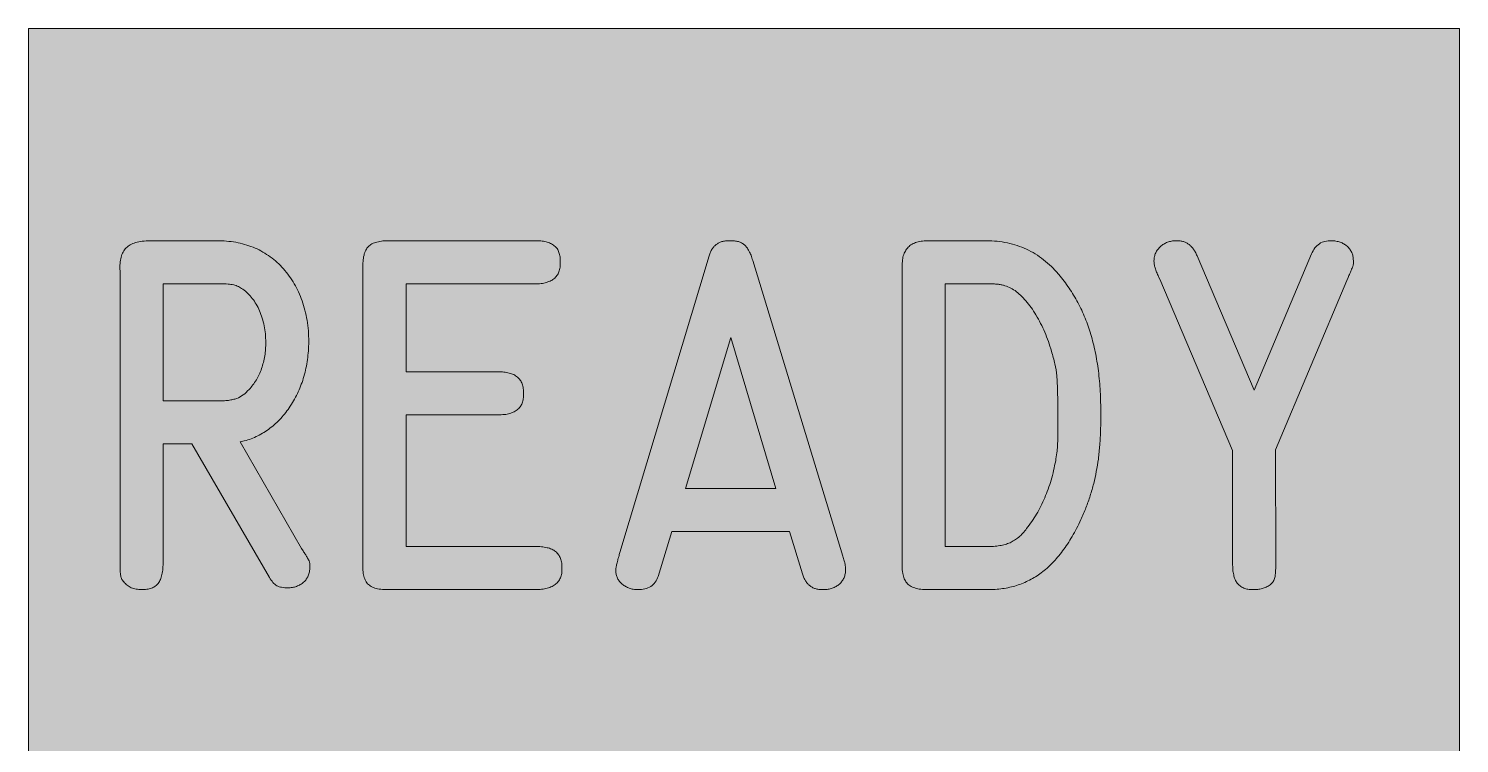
# Model space of a CAD drawing. Header units: inches. Extents: x 99 to 111.6, y 142.4 to 155.
# Drawn here: x 99.02 to 111.59, y 148.7 to 154.98 of the extents above; entities that cross this region are included whole.
import ezdxf

# ---------------------------------------------------------------- set-up
doc = ezdxf.new("R2010")
doc.units = ezdxf.units.IN
doc.header["$MEASUREMENT"] = 0

# ---------------------------------------------------------------- blocks, each defined once
blk = doc.blocks.new('block 2')
at = {"true_color": 0xffffff}
h = blk.add_hatch(color=7, dxfattribs=at)
h.dxf.hatch_style = 2
h.paths.add_polyline_path([(111.591, 142.409), (111.591, 154.982), (99.018, 154.982), (99.018, 142.409)])
at = {"color": 7, "lineweight": 5, "true_color": 0xffffff}
blk.add_lwpolyline([(111.591, 142.409), (111.591, 154.982), (99.018, 154.982), (99.018, 142.409), (111.591, 142.409)], dxfattribs=at)
blk = doc.blocks.new('block 5')
at = {"color": 7, "lineweight": 5, "true_color": 0xffffff}
blk.add_open_spline([(109.598, 150.263), (109.598, 150.263), (109.598, 151.273), (109.598, 151.273), (109.598, 151.273), (108.957, 152.78), (108.957, 152.78), (108.957, 152.78), (108.948, 152.799), (108.948, 152.799), (108.942, 152.813), (108.936, 152.827), (108.93, 152.84), (108.925, 152.853), (108.92, 152.865), (108.917, 152.878), (108.913, 152.889), (108.911, 152.899), (108.909, 152.911), (108.908, 152.92), (108.907, 152.93), (108.907, 152.939), (108.908, 152.952), (108.909, 152.964), (108.911, 152.977), (108.914, 152.988), (108.917, 152.999), (108.922, 153.01), (108.927, 153.021), (108.933, 153.031), (108.94, 153.04), (108.947, 153.049), (108.955, 153.058), (108.964, 153.066), (108.973, 153.074), (108.983, 153.081), (108.993, 153.087), (109.004, 153.094), (109.014, 153.099), (109.025, 153.103), (109.037, 153.108), (109.049, 153.111), (109.061, 153.113), (109.074, 153.115), (109.088, 153.116), (109.101, 153.117), (109.111, 153.117), (109.121, 153.117), (109.131, 153.116), (109.141, 153.115), (109.15, 153.113), (109.159, 153.111), (109.169, 153.108), (109.178, 153.105), (109.186, 153.101), (109.195, 153.097), (109.203, 153.092), (109.21, 153.087), (109.218, 153.081), (109.225, 153.075), (109.232, 153.069), (109.239, 153.062), (109.246, 153.053), (109.252, 153.045), (109.258, 153.036), (109.264, 153.027), (109.27, 153.018), (109.275, 153.007), (109.28, 152.996), (109.285, 152.985), (109.285, 152.985), (109.787, 151.803), (109.787, 151.803), (109.787, 151.803), (110.29, 153), (110.29, 153), (110.299, 153.018), (110.309, 153.037), (110.321, 153.053), (110.332, 153.067), (110.345, 153.08), (110.36, 153.09), (110.375, 153.1), (110.392, 153.107), (110.409, 153.111), (110.427, 153.116), (110.447, 153.116), (110.466, 153.117), (110.479, 153.116), (110.493, 153.115), (110.506, 153.113), (110.519, 153.111), (110.531, 153.108), (110.542, 153.104), (110.554, 153.1), (110.565, 153.095), (110.575, 153.089), (110.585, 153.083), (110.595, 153.076), (110.604, 153.069), (110.612, 153.061), (110.62, 153.052), (110.627, 153.043), (110.634, 153.034), (110.64, 153.024), (110.645, 153.014), (110.649, 153.003), (110.653, 152.992), (110.655, 152.981), (110.658, 152.968), (110.658, 152.956), (110.659, 152.944), (110.659, 152.934), (110.66, 152.925), (110.659, 152.915), (110.658, 152.907), (110.656, 152.899), (110.653, 152.89), (110.652, 152.886), (110.65, 152.881), (110.648, 152.876), (110.645, 152.869), (110.642, 152.862), (110.639, 152.855), (110.635, 152.846), (110.632, 152.837), (110.628, 152.828), (110.623, 152.817), (110.618, 152.806), (110.613, 152.794), (110.613, 152.794), (110.603, 152.767), (110.603, 152.767), (110.603, 152.767), (109.976, 151.277), (109.976, 151.277), (109.976, 151.277), (109.977, 150.282), (109.977, 150.282), (109.977, 150.268), (109.977, 150.254), (109.977, 150.241), (109.976, 150.229), (109.976, 150.217), (109.975, 150.205), (109.974, 150.196), (109.973, 150.186), (109.972, 150.177), (109.971, 150.169), (109.97, 150.161), (109.968, 150.154), (109.965, 150.142), (109.962, 150.13), (109.955, 150.12), (109.95, 150.111), (109.943, 150.104), (109.935, 150.096), (109.924, 150.088), (109.914, 150.081), (109.902, 150.075), (109.891, 150.069), (109.879, 150.064), (109.867, 150.06), (109.854, 150.056), (109.841, 150.052), (109.828, 150.051), (109.815, 150.049), (109.801, 150.048), (109.787, 150.048), (109.772, 150.048), (109.757, 150.048), (109.743, 150.05), (109.729, 150.052), (109.716, 150.055), (109.704, 150.059), (109.692, 150.063), (109.681, 150.069), (109.671, 150.076), (109.661, 150.083), (109.652, 150.09), (109.644, 150.099), (109.636, 150.108), (109.629, 150.118), (109.624, 150.129), (109.618, 150.141), (109.613, 150.154), (109.61, 150.167), (109.606, 150.182), (109.603, 150.197), (109.601, 150.212), (109.599, 150.229), (109.599, 150.246), (109.598, 150.263)], degree=3, knots=[0, 0, 0, 0, 1, 1, 1, 2, 2, 2, 3, 3, 3, 4, 4, 4, 5, 5, 5, 6, 6, 6, 7, 7, 7, 8, 8, 8, 9, 9, 9, 10, 10, 10, 11, 11, 11, 12, 12, 12, 13, 13, 13, 14, 14, 14, 15, 15, 15, 16, 16, 16, 17, 17, 17, 18, 18, 18, 19, 19, 19, 20, 20, 20, 21, 21, 21, 22, 22, 22, 23, 23, 23, 24, 24, 24, 25, 25, 25, 26, 26, 26, 27, 27, 27, 28, 28, 28, 29, 29, 29, 30, 30, 30, 31, 31, 31, 32, 32, 32, 33, 33, 33, 34, 34, 34, 35, 35, 35, 36, 36, 36, 37, 37, 37, 38, 38, 38, 39, 39, 39, 40, 40, 40, 41, 41, 41, 42, 42, 42, 43, 43, 43, 44, 44, 44, 45, 45, 45, 46, 46, 46, 47, 47, 47, 48, 48, 48, 49, 49, 49, 50, 50, 50, 51, 51, 51, 52, 52, 52, 53, 53, 53, 54, 54, 54, 55, 55, 55, 56, 56, 56, 57, 57, 57, 58, 58, 58, 59, 59, 59, 60, 60, 60, 61, 61, 61, 62, 62, 62, 63, 63, 63, 64, 64, 64, 64], dxfattribs=at)
blk = doc.blocks.new('block 6')
at = {"color": 7, "lineweight": 5, "true_color": 0xffffff}
blk.add_open_spline([(105.381, 152.943), (105.381, 152.943), (106.174, 150.342), (106.174, 150.342), (106.178, 150.329), (106.182, 150.315), (106.185, 150.301), (106.188, 150.292), (106.191, 150.282), (106.193, 150.273), (106.194, 150.265), (106.195, 150.257), (106.196, 150.249), (106.197, 150.24), (106.197, 150.232), (106.197, 150.224), (106.197, 150.211), (106.196, 150.198), (106.193, 150.186), (106.191, 150.175), (106.188, 150.163), (106.183, 150.153), (106.178, 150.142), (106.172, 150.132), (106.165, 150.123), (106.159, 150.113), (106.151, 150.105), (106.142, 150.097), (106.133, 150.089), (106.124, 150.082), (106.113, 150.076), (106.103, 150.07), (106.092, 150.065), (106.08, 150.061), (106.068, 150.056), (106.056, 150.053), (106.044, 150.051), (106.031, 150.049), (106.017, 150.048), (106.003, 150.048), (105.992, 150.048), (105.98, 150.048), (105.969, 150.049), (105.958, 150.05), (105.948, 150.052), (105.938, 150.055), (105.928, 150.057), (105.919, 150.061), (105.91, 150.065), (105.901, 150.07), (105.893, 150.075), (105.885, 150.081), (105.878, 150.086), (105.87, 150.093), (105.864, 150.1), (105.857, 150.108), (105.851, 150.116), (105.846, 150.125), (105.84, 150.134), (105.835, 150.143), (105.831, 150.153), (105.826, 150.164), (105.822, 150.176), (105.819, 150.187), (105.819, 150.187), (105.703, 150.56), (105.703, 150.56), (105.703, 150.56), (104.671, 150.56), (104.671, 150.56), (104.671, 150.56), (104.551, 150.165), (104.551, 150.165), (104.543, 150.146), (104.536, 150.128), (104.524, 150.113), (104.514, 150.098), (104.5, 150.086), (104.485, 150.076), (104.469, 150.066), (104.452, 150.059), (104.434, 150.055), (104.414, 150.05), (104.392, 150.049), (104.371, 150.048), (104.358, 150.049), (104.345, 150.05), (104.331, 150.052), (104.319, 150.054), (104.308, 150.057), (104.296, 150.061), (104.285, 150.065), (104.274, 150.07), (104.263, 150.076), (104.253, 150.082), (104.244, 150.088), (104.235, 150.096), (104.226, 150.103), (104.217, 150.111), (104.21, 150.121), (104.203, 150.129), (104.198, 150.139), (104.193, 150.149), (104.188, 150.159), (104.184, 150.169), (104.181, 150.18), (104.179, 150.191), (104.178, 150.203), (104.177, 150.215), (104.178, 150.222), (104.178, 150.23), (104.179, 150.237), (104.18, 150.247), (104.182, 150.256), (104.184, 150.265), (104.186, 150.271), (104.187, 150.277), (104.189, 150.283), (104.191, 150.291), (104.193, 150.299), (104.195, 150.307), (104.197, 150.318), (104.2, 150.328), (104.203, 150.338), (104.207, 150.35), (104.21, 150.362), (104.214, 150.374), (104.214, 150.374), (104.999, 152.985), (104.999, 152.985), (105.002, 152.996), (105.005, 153.007), (105.01, 153.017), (105.014, 153.027), (105.019, 153.036), (105.025, 153.045), (105.031, 153.053), (105.037, 153.061), (105.043, 153.068), (105.05, 153.075), (105.057, 153.081), (105.065, 153.087), (105.072, 153.092), (105.081, 153.097), (105.089, 153.101), (105.098, 153.105), (105.108, 153.108), (105.117, 153.111), (105.127, 153.113), (105.138, 153.115), (105.148, 153.116), (105.16, 153.117), (105.171, 153.117), (105.183, 153.117), (105.195, 153.117), (105.208, 153.117), (105.221, 153.115), (105.232, 153.114), (105.244, 153.112), (105.255, 153.109), (105.265, 153.106), (105.274, 153.102), (105.283, 153.097), (105.292, 153.092), (105.3, 153.086), (105.308, 153.08), (105.315, 153.073), (105.323, 153.066), (105.329, 153.057), (105.336, 153.048), (105.342, 153.037), (105.348, 153.027), (105.354, 153.014), (105.36, 153.002), (105.366, 152.989), (105.372, 152.974), (105.376, 152.958), (105.381, 152.943)], degree=3, knots=[0, 0, 0, 0, 1, 1, 1, 2, 2, 2, 3, 3, 3, 4, 4, 4, 5, 5, 5, 6, 6, 6, 7, 7, 7, 8, 8, 8, 9, 9, 9, 10, 10, 10, 11, 11, 11, 12, 12, 12, 13, 13, 13, 14, 14, 14, 15, 15, 15, 16, 16, 16, 17, 17, 17, 18, 18, 18, 19, 19, 19, 20, 20, 20, 21, 21, 21, 22, 22, 22, 23, 23, 23, 24, 24, 24, 25, 25, 25, 26, 26, 26, 27, 27, 27, 28, 28, 28, 29, 29, 29, 30, 30, 30, 31, 31, 31, 32, 32, 32, 33, 33, 33, 34, 34, 34, 35, 35, 35, 36, 36, 36, 37, 37, 37, 38, 38, 38, 39, 39, 39, 40, 40, 40, 41, 41, 41, 42, 42, 42, 43, 43, 43, 44, 44, 44, 45, 45, 45, 46, 46, 46, 47, 47, 47, 48, 48, 48, 49, 49, 49, 50, 50, 50, 51, 51, 51, 52, 52, 52, 53, 53, 53, 54, 54, 54, 55, 55, 55, 56, 56, 56, 57, 57, 57, 58, 58, 58, 59, 59, 59, 59], dxfattribs=at)
blk = doc.blocks.new('block 7')
at = {"color": 7, "lineweight": 5, "true_color": 0xffffff}
blk.add_open_spline([(99.853, 150.116), (99.846, 150.126), (99.839, 150.135), (99.834, 150.146), (99.83, 150.156), (99.827, 150.168), (99.825, 150.179), (99.824, 150.186), (99.824, 150.194), (99.823, 150.201), (99.822, 150.211), (99.822, 150.221), (99.822, 150.231), (99.821, 150.243), (99.821, 150.256), (99.821, 150.269), (99.821, 150.284), (99.821, 150.3), (99.821, 150.315), (99.821, 150.315), (99.821, 152.851), (99.821, 152.851), (99.82, 152.873), (99.819, 152.895), (99.821, 152.917), (99.822, 152.935), (99.826, 152.954), (99.83, 152.972), (99.835, 152.988), (99.84, 153.003), (99.848, 153.017), (99.855, 153.03), (99.864, 153.043), (99.874, 153.053), (99.885, 153.064), (99.897, 153.073), (99.91, 153.081), (99.925, 153.089), (99.941, 153.095), (99.958, 153.1), (99.977, 153.106), (99.996, 153.11), (100.015, 153.112), (100.038, 153.115), (100.061, 153.116), (100.084, 153.117), (100.084, 153.117), (100.692, 153.117), (100.692, 153.117), (100.721, 153.115), (100.749, 153.114), (100.777, 153.111), (100.804, 153.109), (100.832, 153.104), (100.858, 153.099), (100.884, 153.093), (100.91, 153.087), (100.935, 153.079), (100.96, 153.072), (100.984, 153.062), (101.008, 153.052), (101.031, 153.042), (101.054, 153.03), (101.077, 153.017), (101.099, 153.004), (101.12, 152.99), (101.141, 152.975), (101.162, 152.96), (101.182, 152.943), (101.201, 152.926), (101.221, 152.908), (101.24, 152.889), (101.257, 152.869), (101.275, 152.849), (101.292, 152.828), (101.308, 152.806), (101.324, 152.785), (101.338, 152.762), (101.352, 152.738), (101.366, 152.715), (101.379, 152.691), (101.39, 152.666), (101.402, 152.64), (101.412, 152.614), (101.421, 152.588), (101.43, 152.56), (101.439, 152.533), (101.446, 152.505), (101.453, 152.476), (101.459, 152.447), (101.464, 152.418), (101.469, 152.387), (101.473, 152.356), (101.476, 152.325), (101.478, 152.293), (101.479, 152.261), (101.48, 152.228), (101.479, 152.201), (101.478, 152.175), (101.476, 152.148), (101.474, 152.122), (101.472, 152.096), (101.468, 152.071), (101.465, 152.046), (101.46, 152.021), (101.455, 151.996), (101.45, 151.972), (101.444, 151.948), (101.437, 151.924), (101.43, 151.9), (101.423, 151.877), (101.414, 151.854), (101.406, 151.832), (101.397, 151.81), (101.387, 151.788), (101.377, 151.767), (101.366, 151.745), (101.354, 151.724), (101.343, 151.704), (101.33, 151.683), (101.317, 151.663), (101.305, 151.643), (101.291, 151.624), (101.277, 151.606), (101.263, 151.588), (101.249, 151.571), (101.233, 151.554), (101.218, 151.538), (101.203, 151.522), (101.187, 151.508), (101.171, 151.493), (101.154, 151.48), (101.137, 151.467), (101.121, 151.454), (101.104, 151.442), (101.086, 151.431), (101.068, 151.42), (101.05, 151.41), (101.031, 151.401), (101.012, 151.391), (100.993, 151.383), (100.973, 151.375), (100.953, 151.368), (100.933, 151.362), (100.913, 151.356), (100.913, 151.356), (100.876, 151.347), (100.876, 151.347), (100.876, 151.347), (101.415, 150.411), (101.415, 150.411), (101.415, 150.411), (101.43, 150.389), (101.43, 150.389), (101.436, 150.379), (101.443, 150.369), (101.449, 150.359), (101.454, 150.351), (101.459, 150.343), (101.464, 150.335), (101.467, 150.329), (101.471, 150.322), (101.475, 150.316), (101.477, 150.312), (101.48, 150.307), (101.482, 150.302), (101.485, 150.294), (101.487, 150.286), (101.488, 150.277), (101.49, 150.267), (101.49, 150.257), (101.49, 150.247), (101.489, 150.233), (101.488, 150.219), (101.486, 150.206), (101.483, 150.194), (101.48, 150.181), (101.475, 150.17), (101.47, 150.159), (101.464, 150.149), (101.458, 150.139), (101.451, 150.13), (101.443, 150.121), (101.434, 150.113), (101.425, 150.105), (101.416, 150.098), (101.405, 150.092), (101.395, 150.086), (101.384, 150.081), (101.372, 150.077), (101.36, 150.072), (101.348, 150.069), (101.336, 150.067), (101.323, 150.065), (101.309, 150.064), (101.295, 150.064), (101.277, 150.064), (101.259, 150.065), (101.241, 150.069), (101.226, 150.071), (101.212, 150.076), (101.199, 150.083), (101.187, 150.09), (101.175, 150.1), (101.165, 150.111), (101.153, 150.125), (101.144, 150.14), (101.134, 150.155), (101.134, 150.155), (100.452, 151.329), (100.452, 151.329), (100.452, 151.329), (100.199, 151.329), (100.199, 151.329), (100.199, 151.329), (100.199, 150.297), (100.199, 150.297), (100.199, 150.276), (100.199, 150.255), (100.197, 150.234), (100.196, 150.216), (100.193, 150.198), (100.189, 150.18), (100.186, 150.165), (100.182, 150.151), (100.176, 150.137), (100.171, 150.125), (100.165, 150.113), (100.157, 150.103), (100.149, 150.094), (100.14, 150.086), (100.131, 150.079), (100.121, 150.071), (100.109, 150.066), (100.098, 150.061), (100.085, 150.056), (100.071, 150.053), (100.057, 150.051), (100.042, 150.048), (100.026, 150.048), (100.01, 150.048), (99.994, 150.049), (99.978, 150.05), (99.962, 150.053), (99.947, 150.055), (99.933, 150.059), (99.92, 150.065), (99.907, 150.071), (99.894, 150.078), (99.883, 150.087), (99.872, 150.095), (99.863, 150.106), (99.853, 150.116)], degree=3, knots=[0, 0, 0, 0, 1, 1, 1, 2, 2, 2, 3, 3, 3, 4, 4, 4, 5, 5, 5, 6, 6, 6, 7, 7, 7, 8, 8, 8, 9, 9, 9, 10, 10, 10, 11, 11, 11, 12, 12, 12, 13, 13, 13, 14, 14, 14, 15, 15, 15, 16, 16, 16, 17, 17, 17, 18, 18, 18, 19, 19, 19, 20, 20, 20, 21, 21, 21, 22, 22, 22, 23, 23, 23, 24, 24, 24, 25, 25, 25, 26, 26, 26, 27, 27, 27, 28, 28, 28, 29, 29, 29, 30, 30, 30, 31, 31, 31, 32, 32, 32, 33, 33, 33, 34, 34, 34, 35, 35, 35, 36, 36, 36, 37, 37, 37, 38, 38, 38, 39, 39, 39, 40, 40, 40, 41, 41, 41, 42, 42, 42, 43, 43, 43, 44, 44, 44, 45, 45, 45, 46, 46, 46, 47, 47, 47, 48, 48, 48, 49, 49, 49, 50, 50, 50, 51, 51, 51, 52, 52, 52, 53, 53, 53, 54, 54, 54, 55, 55, 55, 56, 56, 56, 57, 57, 57, 58, 58, 58, 59, 59, 59, 60, 60, 60, 61, 61, 61, 62, 62, 62, 63, 63, 63, 64, 64, 64, 65, 65, 65, 66, 66, 66, 67, 67, 67, 68, 68, 68, 69, 69, 69, 70, 70, 70, 71, 71, 71, 72, 72, 72, 73, 73, 73, 74, 74, 74, 75, 75, 75, 76, 76, 76, 77, 77, 77, 78, 78, 78, 79, 79, 79, 80, 80, 80, 81, 81, 81, 82, 82, 82, 83, 83, 83, 84, 84, 84, 84], dxfattribs=at)
blk = doc.blocks.new('block 8')
at = {"color": 7, "lineweight": 5, "true_color": 0xffffff}
blk.add_open_spline([(102.191, 150.048), (102.17, 150.048), (102.148, 150.048), (102.126, 150.05), (102.108, 150.051), (102.089, 150.054), (102.071, 150.059), (102.056, 150.063), (102.042, 150.068), (102.029, 150.076), (102.017, 150.082), (102.006, 150.09), (101.997, 150.1), (101.988, 150.109), (101.981, 150.121), (101.976, 150.133), (101.969, 150.147), (101.964, 150.162), (101.961, 150.177), (101.957, 150.195), (101.956, 150.214), (101.955, 150.233), (101.954, 150.255), (101.955, 150.277), (101.956, 150.299), (101.956, 150.299), (101.956, 152.87), (101.956, 152.87), (101.956, 152.892), (101.955, 152.914), (101.957, 152.936), (101.958, 152.954), (101.96, 152.972), (101.965, 152.99), (101.968, 153.005), (101.974, 153.019), (101.981, 153.033), (101.987, 153.045), (101.994, 153.056), (102.003, 153.066), (102.012, 153.075), (102.023, 153.083), (102.035, 153.089), (102.049, 153.096), (102.063, 153.101), (102.078, 153.105), (102.095, 153.11), (102.113, 153.113), (102.131, 153.115), (102.153, 153.117), (102.174, 153.117), (102.195, 153.117), (102.195, 153.117), (103.464, 153.117), (103.464, 153.117), (103.482, 153.117), (103.5, 153.117), (103.518, 153.115), (103.534, 153.114), (103.55, 153.111), (103.566, 153.107), (103.579, 153.104), (103.592, 153.099), (103.605, 153.093), (103.616, 153.088), (103.627, 153.081), (103.637, 153.073), (103.646, 153.065), (103.655, 153.056), (103.662, 153.047), (103.669, 153.037), (103.674, 153.025), (103.678, 153.014), (103.683, 153.001), (103.686, 152.988), (103.688, 152.975), (103.69, 152.96), (103.69, 152.945), (103.69, 152.93), (103.69, 152.914), (103.69, 152.899), (103.688, 152.883), (103.686, 152.87), (103.683, 152.856), (103.678, 152.843), (103.673, 152.831), (103.667, 152.82), (103.66, 152.81), (103.652, 152.8), (103.644, 152.79), (103.634, 152.782), (103.623, 152.774), (103.612, 152.767), (103.6, 152.762), (103.586, 152.756), (103.572, 152.751), (103.558, 152.747), (103.542, 152.743), (103.525, 152.74), (103.508, 152.739), (103.489, 152.738), (103.469, 152.738), (103.45, 152.738), (103.45, 152.738), (102.334, 152.738), (102.334, 152.738), (102.334, 152.738), (102.334, 151.964), (102.334, 151.964), (102.334, 151.964), (103.141, 151.964), (103.141, 151.964), (103.159, 151.964), (103.177, 151.964), (103.195, 151.962), (103.211, 151.96), (103.226, 151.957), (103.241, 151.953), (103.255, 151.949), (103.268, 151.945), (103.281, 151.939), (103.292, 151.933), (103.303, 151.926), (103.313, 151.918), (103.322, 151.91), (103.331, 151.901), (103.337, 151.891), (103.345, 151.881), (103.35, 151.87), (103.354, 151.858), (103.359, 151.845), (103.362, 151.832), (103.364, 151.818), (103.366, 151.803), (103.367, 151.788), (103.367, 151.772), (103.367, 151.757), (103.367, 151.742), (103.365, 151.727), (103.363, 151.714), (103.36, 151.701), (103.355, 151.688), (103.35, 151.677), (103.344, 151.666), (103.337, 151.656), (103.329, 151.646), (103.321, 151.637), (103.311, 151.629), (103.3, 151.621), (103.289, 151.614), (103.277, 151.609), (103.263, 151.603), (103.25, 151.598), (103.235, 151.595), (103.219, 151.591), (103.202, 151.588), (103.185, 151.587), (103.166, 151.585), (103.146, 151.585), (103.127, 151.585), (103.127, 151.585), (102.334, 151.585), (102.334, 151.585), (102.334, 151.585), (102.334, 150.427), (102.334, 150.427), (102.334, 150.427), (103.468, 150.427), (103.468, 150.427), (103.487, 150.427), (103.506, 150.427), (103.525, 150.425), (103.541, 150.424), (103.558, 150.421), (103.574, 150.417), (103.588, 150.414), (103.602, 150.41), (103.615, 150.403), (103.627, 150.398), (103.638, 150.391), (103.648, 150.383), (103.658, 150.375), (103.666, 150.366), (103.674, 150.355), (103.681, 150.345), (103.687, 150.334), (103.692, 150.322), (103.697, 150.309), (103.7, 150.296), (103.702, 150.282), (103.704, 150.267), (103.704, 150.251), (103.704, 150.235), (103.704, 150.22), (103.704, 150.205), (103.702, 150.19), (103.7, 150.177), (103.696, 150.164), (103.691, 150.151), (103.686, 150.14), (103.68, 150.129), (103.672, 150.119), (103.664, 150.109), (103.655, 150.099), (103.644, 150.092), (103.633, 150.084), (103.621, 150.077), (103.608, 150.072), (103.594, 150.066), (103.579, 150.061), (103.564, 150.058), (103.547, 150.054), (103.529, 150.051), (103.512, 150.05), (103.491, 150.048), (103.47, 150.048), (103.45, 150.048), (103.45, 150.048), (102.191, 150.048), (102.191, 150.048)], degree=3, knots=[0, 0, 0, 0, 1, 1, 1, 2, 2, 2, 3, 3, 3, 4, 4, 4, 5, 5, 5, 6, 6, 6, 7, 7, 7, 8, 8, 8, 9, 9, 9, 10, 10, 10, 11, 11, 11, 12, 12, 12, 13, 13, 13, 14, 14, 14, 15, 15, 15, 16, 16, 16, 17, 17, 17, 18, 18, 18, 19, 19, 19, 20, 20, 20, 21, 21, 21, 22, 22, 22, 23, 23, 23, 24, 24, 24, 25, 25, 25, 26, 26, 26, 27, 27, 27, 28, 28, 28, 29, 29, 29, 30, 30, 30, 31, 31, 31, 32, 32, 32, 33, 33, 33, 34, 34, 34, 35, 35, 35, 36, 36, 36, 37, 37, 37, 38, 38, 38, 39, 39, 39, 40, 40, 40, 41, 41, 41, 42, 42, 42, 43, 43, 43, 44, 44, 44, 45, 45, 45, 46, 46, 46, 47, 47, 47, 48, 48, 48, 49, 49, 49, 50, 50, 50, 51, 51, 51, 52, 52, 52, 53, 53, 53, 54, 54, 54, 55, 55, 55, 56, 56, 56, 57, 57, 57, 58, 58, 58, 59, 59, 59, 60, 60, 60, 61, 61, 61, 62, 62, 62, 63, 63, 63, 64, 64, 64, 65, 65, 65, 66, 66, 66, 67, 67, 67, 68, 68, 68, 69, 69, 69, 70, 70, 70, 71, 71, 71, 72, 72, 72, 73, 73, 73, 73], dxfattribs=at)
blk = doc.blocks.new('block 9')
at = {"color": 7, "lineweight": 5, "true_color": 0xffffff}
blk.add_open_spline([(106.921, 150.048), (106.9, 150.049), (106.879, 150.049), (106.857, 150.052), (106.839, 150.054), (106.822, 150.057), (106.805, 150.063), (106.79, 150.067), (106.777, 150.073), (106.764, 150.081), (106.753, 150.088), (106.742, 150.097), (106.734, 150.107), (106.725, 150.118), (106.718, 150.13), (106.713, 150.143), (106.707, 150.159), (106.703, 150.175), (106.7, 150.191), (106.696, 150.212), (106.694, 150.232), (106.694, 150.253), (106.693, 150.277), (106.694, 150.302), (106.695, 150.326), (106.695, 150.326), (106.695, 152.878), (106.695, 152.878), (106.695, 152.897), (106.694, 152.916), (106.696, 152.935), (106.697, 152.952), (106.7, 152.968), (106.704, 152.985), (106.709, 152.999), (106.714, 153.013), (106.722, 153.026), (106.729, 153.038), (106.737, 153.05), (106.747, 153.06), (106.757, 153.07), (106.768, 153.079), (106.781, 153.086), (106.794, 153.094), (106.808, 153.1), (106.823, 153.104), (106.839, 153.109), (106.856, 153.112), (106.873, 153.114), (106.892, 153.116), (106.911, 153.116), (106.93, 153.117), (106.93, 153.117), (107.435, 153.117), (107.435, 153.117), (107.466, 153.116), (107.498, 153.115), (107.529, 153.112), (107.559, 153.109), (107.589, 153.104), (107.619, 153.098), (107.648, 153.092), (107.677, 153.084), (107.704, 153.075), (107.732, 153.065), (107.759, 153.054), (107.786, 153.042), (107.812, 153.03), (107.838, 153.016), (107.863, 153.001), (107.889, 152.985), (107.913, 152.968), (107.937, 152.949), (107.961, 152.93), (107.984, 152.911), (108.006, 152.889), (108.029, 152.867), (108.05, 152.843), (108.071, 152.819), (108.102, 152.78), (108.133, 152.741), (108.161, 152.7), (108.189, 152.659), (108.214, 152.616), (108.238, 152.572), (108.261, 152.528), (108.283, 152.483), (108.302, 152.437), (108.321, 152.39), (108.338, 152.342), (108.352, 152.293), (108.367, 152.243), (108.38, 152.191), (108.391, 152.139), (108.402, 152.084), (108.411, 152.028), (108.418, 151.972), (108.426, 151.912), (108.432, 151.852), (108.435, 151.792), (108.438, 151.728), (108.439, 151.663), (108.44, 151.599), (108.439, 151.55), (108.439, 151.502), (108.438, 151.454), (108.436, 151.409), (108.434, 151.365), (108.43, 151.32), (108.427, 151.279), (108.424, 151.238), (108.418, 151.197), (108.413, 151.16), (108.407, 151.123), (108.4, 151.086), (108.394, 151.051), (108.386, 151.015), (108.377, 150.981), (108.368, 150.945), (108.358, 150.91), (108.346, 150.874), (108.335, 150.839), (108.323, 150.804), (108.309, 150.769), (108.295, 150.734), (108.28, 150.699), (108.264, 150.664), (108.252, 150.638), (108.24, 150.612), (108.227, 150.587), (108.214, 150.563), (108.201, 150.539), (108.187, 150.516), (108.174, 150.493), (108.161, 150.471), (108.147, 150.449), (108.133, 150.429), (108.119, 150.409), (108.104, 150.389), (108.09, 150.37), (108.075, 150.351), (108.06, 150.333), (108.045, 150.315), (108.03, 150.299), (108.014, 150.283), (107.999, 150.267), (107.983, 150.252), (107.967, 150.237), (107.951, 150.223), (107.934, 150.21), (107.917, 150.197), (107.901, 150.185), (107.884, 150.173), (107.867, 150.162), (107.849, 150.151), (107.831, 150.141), (107.813, 150.132), (107.795, 150.123), (107.776, 150.114), (107.757, 150.106), (107.738, 150.098), (107.719, 150.091), (107.699, 150.085), (107.679, 150.078), (107.659, 150.073), (107.639, 150.069), (107.618, 150.064), (107.597, 150.06), (107.576, 150.057), (107.555, 150.054), (107.533, 150.051), (107.512, 150.05), (107.489, 150.048), (107.467, 150.048), (107.444, 150.048), (107.444, 150.048), (106.921, 150.048), (106.921, 150.048)], degree=3, knots=[0, 0, 0, 0, 1, 1, 1, 2, 2, 2, 3, 3, 3, 4, 4, 4, 5, 5, 5, 6, 6, 6, 7, 7, 7, 8, 8, 8, 9, 9, 9, 10, 10, 10, 11, 11, 11, 12, 12, 12, 13, 13, 13, 14, 14, 14, 15, 15, 15, 16, 16, 16, 17, 17, 17, 18, 18, 18, 19, 19, 19, 20, 20, 20, 21, 21, 21, 22, 22, 22, 23, 23, 23, 24, 24, 24, 25, 25, 25, 26, 26, 26, 27, 27, 27, 28, 28, 28, 29, 29, 29, 30, 30, 30, 31, 31, 31, 32, 32, 32, 33, 33, 33, 34, 34, 34, 35, 35, 35, 36, 36, 36, 37, 37, 37, 38, 38, 38, 39, 39, 39, 40, 40, 40, 41, 41, 41, 42, 42, 42, 43, 43, 43, 44, 44, 44, 45, 45, 45, 46, 46, 46, 47, 47, 47, 48, 48, 48, 49, 49, 49, 50, 50, 50, 51, 51, 51, 52, 52, 52, 53, 53, 53, 54, 54, 54, 55, 55, 55, 56, 56, 56, 57, 57, 57, 58, 58, 58, 59, 59, 59, 59], dxfattribs=at)
blk = doc.blocks.new('block 14')
at = {"true_color": 0xffffff}
h = blk.add_hatch(color=7, dxfattribs=at)
h.dxf.hatch_style = 2
edge = h.paths.add_edge_path()
edge.add_spline(control_points=[(100.955, 151.808), (100.966, 151.822), (100.978, 151.835), (100.989, 151.848), (100.999, 151.862), (101.009, 151.877), (101.019, 151.892), (101.028, 151.908), (101.036, 151.924), (101.044, 151.941), (101.052, 151.957), (101.059, 151.975), (101.065, 151.993), (101.071, 152.011), (101.076, 152.029), (101.081, 152.047), (101.085, 152.066), (101.089, 152.085), (101.093, 152.104), (101.096, 152.123), (101.098, 152.143), (101.099, 152.163), (101.101, 152.183), (101.101, 152.203), (101.102, 152.223), (101.101, 152.248), (101.1, 152.273), (101.098, 152.297), (101.096, 152.321), (101.093, 152.345), (101.088, 152.368), (101.083, 152.391), (101.077, 152.413), (101.071, 152.436), (101.064, 152.457), (101.056, 152.479), (101.047, 152.5), (101.039, 152.52), (101.029, 152.539), (101.018, 152.558), (101.007, 152.576), (100.996, 152.593), (100.983, 152.609), (100.971, 152.625), (100.958, 152.64), (100.944, 152.654), (100.93, 152.667), (100.915, 152.679), (100.899, 152.69), (100.887, 152.699), (100.874, 152.707), (100.861, 152.714), (100.848, 152.72), (100.834, 152.725), (100.82, 152.728), (100.803, 152.732), (100.787, 152.734), (100.77, 152.736), (100.748, 152.737), (100.727, 152.738), (100.706, 152.738), (100.706, 152.738), (100.199, 152.738), (100.199, 152.738), (100.199, 152.738), (100.199, 151.708), (100.199, 151.708), (100.199, 151.708), (100.678, 151.708), (100.678, 151.708), (100.695, 151.708), (100.712, 151.708), (100.729, 151.709), (100.744, 151.71), (100.759, 151.711), (100.774, 151.713), (100.787, 151.715), (100.8, 151.717), (100.813, 151.72), (100.824, 151.722), (100.835, 151.726), (100.846, 151.73), (100.866, 151.737), (100.886, 151.748), (100.903, 151.76), (100.922, 151.774), (100.938, 151.791), (100.955, 151.808)], knot_values=[0, 0, 0, 0, 1, 1, 1, 2, 2, 2, 3, 3, 3, 4, 4, 4, 5, 5, 5, 6, 6, 6, 7, 7, 7, 8, 8, 8, 9, 9, 9, 10, 10, 10, 11, 11, 11, 12, 12, 12, 13, 13, 13, 14, 14, 14, 15, 15, 15, 16, 16, 16, 17, 17, 17, 18, 18, 18, 19, 19, 19, 20, 20, 20, 21, 21, 21, 22, 22, 22, 23, 23, 23, 24, 24, 24, 25, 25, 25, 26, 26, 26, 27, 27, 27, 28, 28, 28, 29, 29, 29, 29], degree=3, periodic=1)
at = {"color": 7, "lineweight": 5, "true_color": 0xffffff}
blk.add_open_spline([(100.955, 151.808), (100.966, 151.822), (100.978, 151.835), (100.989, 151.848), (100.999, 151.862), (101.009, 151.877), (101.019, 151.892), (101.028, 151.908), (101.036, 151.924), (101.044, 151.941), (101.052, 151.957), (101.059, 151.975), (101.065, 151.993), (101.071, 152.011), (101.076, 152.029), (101.081, 152.047), (101.085, 152.066), (101.089, 152.085), (101.093, 152.104), (101.096, 152.123), (101.098, 152.143), (101.099, 152.163), (101.101, 152.183), (101.101, 152.203), (101.102, 152.223), (101.101, 152.248), (101.1, 152.273), (101.098, 152.297), (101.096, 152.321), (101.093, 152.345), (101.088, 152.368), (101.083, 152.391), (101.077, 152.413), (101.071, 152.436), (101.064, 152.457), (101.056, 152.479), (101.047, 152.5), (101.039, 152.52), (101.029, 152.539), (101.018, 152.558), (101.007, 152.576), (100.996, 152.593), (100.983, 152.609), (100.971, 152.625), (100.958, 152.64), (100.944, 152.654), (100.93, 152.667), (100.915, 152.679), (100.899, 152.69), (100.887, 152.699), (100.874, 152.707), (100.861, 152.714), (100.848, 152.72), (100.834, 152.725), (100.82, 152.728), (100.803, 152.732), (100.787, 152.734), (100.77, 152.736), (100.748, 152.737), (100.727, 152.738), (100.706, 152.738), (100.706, 152.738), (100.199, 152.738), (100.199, 152.738), (100.199, 152.738), (100.199, 151.708), (100.199, 151.708), (100.199, 151.708), (100.678, 151.708), (100.678, 151.708), (100.695, 151.708), (100.712, 151.708), (100.729, 151.709), (100.744, 151.71), (100.759, 151.711), (100.774, 151.713), (100.787, 151.715), (100.8, 151.717), (100.813, 151.72), (100.824, 151.722), (100.835, 151.726), (100.846, 151.73), (100.866, 151.737), (100.886, 151.748), (100.903, 151.76), (100.922, 151.774), (100.938, 151.791), (100.955, 151.808)], degree=3, knots=[0, 0, 0, 0, 1, 1, 1, 2, 2, 2, 3, 3, 3, 4, 4, 4, 5, 5, 5, 6, 6, 6, 7, 7, 7, 8, 8, 8, 9, 9, 9, 10, 10, 10, 11, 11, 11, 12, 12, 12, 13, 13, 13, 14, 14, 14, 15, 15, 15, 16, 16, 16, 17, 17, 17, 18, 18, 18, 19, 19, 19, 20, 20, 20, 21, 21, 21, 22, 22, 22, 23, 23, 23, 24, 24, 24, 25, 25, 25, 26, 26, 26, 27, 27, 27, 28, 28, 28, 29, 29, 29, 29], dxfattribs=at)
blk = doc.blocks.new('block 15')
at = {"true_color": 0xffffff}
h = blk.add_hatch(color=7, dxfattribs=at)
h.dxf.hatch_style = 2
h.paths.add_polyline_path([(104.79, 150.939), (105.584, 150.939), (105.187, 152.267)])
at = {"color": 7, "lineweight": 5, "true_color": 0xffffff}
blk.add_lwpolyline([(104.79, 150.939), (105.584, 150.939), (105.187, 152.267), (104.79, 150.939)], dxfattribs=at)
blk = doc.blocks.new('block 16')
at = {"true_color": 0xffffff}
h = blk.add_hatch(color=7, dxfattribs=at)
h.dxf.hatch_style = 2
edge = h.paths.add_edge_path()
edge.add_spline(control_points=[(108.043, 151.182), (108.047, 151.205), (108.05, 151.227), (108.053, 151.25), (108.056, 151.27), (108.058, 151.29), (108.059, 151.311), (108.06, 151.323), (108.06, 151.335), (108.061, 151.347), (108.061, 151.364), (108.061, 151.381), (108.061, 151.399), (108.062, 151.421), (108.061, 151.443), (108.061, 151.466), (108.061, 151.493), (108.061, 151.52), (108.061, 151.548), (108.061, 151.57), (108.061, 151.592), (108.061, 151.615), (108.061, 151.635), (108.062, 151.656), (108.061, 151.676), (108.061, 151.695), (108.061, 151.714), (108.061, 151.732), (108.061, 151.749), (108.06, 151.766), (108.06, 151.782), (108.06, 151.797), (108.059, 151.812), (108.059, 151.827), (108.058, 151.84), (108.057, 151.853), (108.057, 151.866), (108.056, 151.878), (108.055, 151.889), (108.055, 151.9), (108.054, 151.909), (108.054, 151.919), (108.053, 151.928), (108.05, 151.963), (108.044, 151.998), (108.036, 152.033), (108.028, 152.071), (108.017, 152.108), (108.006, 152.145), (107.997, 152.174), (107.989, 152.203), (107.979, 152.231), (107.969, 152.259), (107.958, 152.286), (107.947, 152.313), (107.935, 152.339), (107.924, 152.365), (107.911, 152.39), (107.898, 152.415), (107.884, 152.44), (107.87, 152.464), (107.856, 152.486), (107.842, 152.509), (107.827, 152.53), (107.812, 152.55), (107.797, 152.57), (107.781, 152.588), (107.767, 152.605), (107.751, 152.622), (107.735, 152.637), (107.719, 152.651), (107.702, 152.664), (107.686, 152.678), (107.669, 152.688), (107.653, 152.698), (107.636, 152.706), (107.619, 152.714), (107.602, 152.72), (107.584, 152.725), (107.575, 152.727), (107.566, 152.729), (107.556, 152.731), (107.545, 152.733), (107.534, 152.734), (107.523, 152.735), (107.511, 152.736), (107.499, 152.737), (107.486, 152.737), (107.472, 152.737), (107.458, 152.738), (107.444, 152.738), (107.444, 152.738), (107.073, 152.738), (107.073, 152.738), (107.073, 152.738), (107.073, 150.427), (107.073, 150.427), (107.073, 150.427), (107.44, 150.427), (107.44, 150.427), (107.459, 150.427), (107.479, 150.427), (107.498, 150.428), (107.516, 150.429), (107.534, 150.432), (107.552, 150.435), (107.568, 150.438), (107.584, 150.441), (107.599, 150.445), (107.614, 150.45), (107.628, 150.455), (107.642, 150.461), (107.655, 150.467), (107.668, 150.474), (107.68, 150.482), (107.694, 150.49), (107.706, 150.499), (107.718, 150.509), (107.73, 150.52), (107.742, 150.531), (107.753, 150.544), (107.765, 150.557), (107.777, 150.571), (107.788, 150.585), (107.803, 150.606), (107.819, 150.626), (107.833, 150.648), (107.848, 150.669), (107.862, 150.691), (107.875, 150.713), (107.889, 150.736), (107.901, 150.759), (107.913, 150.782), (107.925, 150.807), (107.936, 150.831), (107.947, 150.856), (107.957, 150.881), (107.967, 150.906), (107.977, 150.932), (107.986, 150.958), (107.995, 150.985), (108.003, 151.012), (108.011, 151.039), (108.018, 151.067), (108.025, 151.095), (108.031, 151.124), (108.037, 151.153), (108.043, 151.182)], knot_values=[0, 0, 0, 0, 1, 1, 1, 2, 2, 2, 3, 3, 3, 4, 4, 4, 5, 5, 5, 6, 6, 6, 7, 7, 7, 8, 8, 8, 9, 9, 9, 10, 10, 10, 11, 11, 11, 12, 12, 12, 13, 13, 13, 14, 14, 14, 15, 15, 15, 16, 16, 16, 17, 17, 17, 18, 18, 18, 19, 19, 19, 20, 20, 20, 21, 21, 21, 22, 22, 22, 23, 23, 23, 24, 24, 24, 25, 25, 25, 26, 26, 26, 27, 27, 27, 28, 28, 28, 29, 29, 29, 30, 30, 30, 31, 31, 31, 32, 32, 32, 33, 33, 33, 34, 34, 34, 35, 35, 35, 36, 36, 36, 37, 37, 37, 38, 38, 38, 39, 39, 39, 40, 40, 40, 41, 41, 41, 42, 42, 42, 43, 43, 43, 44, 44, 44, 45, 45, 45, 46, 46, 46, 47, 47, 47, 48, 48, 48, 49, 49, 49, 49], degree=3, periodic=1)
at = {"color": 7, "lineweight": 5, "true_color": 0xffffff}
blk.add_open_spline([(108.043, 151.182), (108.047, 151.205), (108.05, 151.227), (108.053, 151.25), (108.056, 151.27), (108.058, 151.29), (108.059, 151.311), (108.06, 151.323), (108.06, 151.335), (108.061, 151.347), (108.061, 151.364), (108.061, 151.381), (108.061, 151.399), (108.062, 151.421), (108.061, 151.443), (108.061, 151.466), (108.061, 151.493), (108.061, 151.52), (108.061, 151.548), (108.061, 151.57), (108.061, 151.592), (108.061, 151.615), (108.061, 151.635), (108.062, 151.656), (108.061, 151.676), (108.061, 151.695), (108.061, 151.714), (108.061, 151.732), (108.061, 151.749), (108.06, 151.766), (108.06, 151.782), (108.06, 151.797), (108.059, 151.812), (108.059, 151.827), (108.058, 151.84), (108.057, 151.853), (108.057, 151.866), (108.056, 151.878), (108.055, 151.889), (108.055, 151.9), (108.054, 151.909), (108.054, 151.919), (108.053, 151.928), (108.05, 151.963), (108.044, 151.998), (108.036, 152.033), (108.028, 152.071), (108.017, 152.108), (108.006, 152.145), (107.997, 152.174), (107.989, 152.203), (107.979, 152.231), (107.969, 152.259), (107.958, 152.286), (107.947, 152.313), (107.935, 152.339), (107.924, 152.365), (107.911, 152.39), (107.898, 152.415), (107.884, 152.44), (107.87, 152.464), (107.856, 152.486), (107.842, 152.509), (107.827, 152.53), (107.812, 152.55), (107.797, 152.57), (107.781, 152.588), (107.767, 152.605), (107.751, 152.622), (107.735, 152.637), (107.719, 152.651), (107.702, 152.664), (107.686, 152.678), (107.669, 152.688), (107.653, 152.698), (107.636, 152.706), (107.619, 152.714), (107.602, 152.72), (107.584, 152.725), (107.575, 152.727), (107.566, 152.729), (107.556, 152.731), (107.545, 152.733), (107.534, 152.734), (107.523, 152.735), (107.511, 152.736), (107.499, 152.737), (107.486, 152.737), (107.472, 152.737), (107.458, 152.738), (107.444, 152.738), (107.444, 152.738), (107.073, 152.738), (107.073, 152.738), (107.073, 152.738), (107.073, 150.427), (107.073, 150.427), (107.073, 150.427), (107.44, 150.427), (107.44, 150.427), (107.459, 150.427), (107.479, 150.427), (107.498, 150.428), (107.516, 150.429), (107.534, 150.432), (107.552, 150.435), (107.568, 150.438), (107.584, 150.441), (107.599, 150.445), (107.614, 150.45), (107.628, 150.455), (107.642, 150.461), (107.655, 150.467), (107.668, 150.474), (107.68, 150.482), (107.694, 150.49), (107.706, 150.499), (107.718, 150.509), (107.73, 150.52), (107.742, 150.531), (107.753, 150.544), (107.765, 150.557), (107.777, 150.571), (107.788, 150.585), (107.803, 150.606), (107.819, 150.626), (107.833, 150.648), (107.848, 150.669), (107.862, 150.691), (107.875, 150.713), (107.889, 150.736), (107.901, 150.759), (107.913, 150.782), (107.925, 150.807), (107.936, 150.831), (107.947, 150.856), (107.957, 150.881), (107.967, 150.906), (107.977, 150.932), (107.986, 150.958), (107.995, 150.985), (108.003, 151.012), (108.011, 151.039), (108.018, 151.067), (108.025, 151.095), (108.031, 151.124), (108.037, 151.153), (108.043, 151.182)], degree=3, knots=[0, 0, 0, 0, 1, 1, 1, 2, 2, 2, 3, 3, 3, 4, 4, 4, 5, 5, 5, 6, 6, 6, 7, 7, 7, 8, 8, 8, 9, 9, 9, 10, 10, 10, 11, 11, 11, 12, 12, 12, 13, 13, 13, 14, 14, 14, 15, 15, 15, 16, 16, 16, 17, 17, 17, 18, 18, 18, 19, 19, 19, 20, 20, 20, 21, 21, 21, 22, 22, 22, 23, 23, 23, 24, 24, 24, 25, 25, 25, 26, 26, 26, 27, 27, 27, 28, 28, 28, 29, 29, 29, 30, 30, 30, 31, 31, 31, 32, 32, 32, 33, 33, 33, 34, 34, 34, 35, 35, 35, 36, 36, 36, 37, 37, 37, 38, 38, 38, 39, 39, 39, 40, 40, 40, 41, 41, 41, 42, 42, 42, 43, 43, 43, 44, 44, 44, 45, 45, 45, 46, 46, 46, 47, 47, 47, 48, 48, 48, 49, 49, 49, 49], dxfattribs=at)

msp = doc.modelspace()

# ---------------------------------------------------------------- block references
for name in ['block 2', 'block 7', 'block 8', 'block 6', 'block 9', 'block 5', 'block 14', 'block 16', 'block 15']:
    msp.add_blockref(name, (0, 0))

doc.saveas('drawing.dxf')
